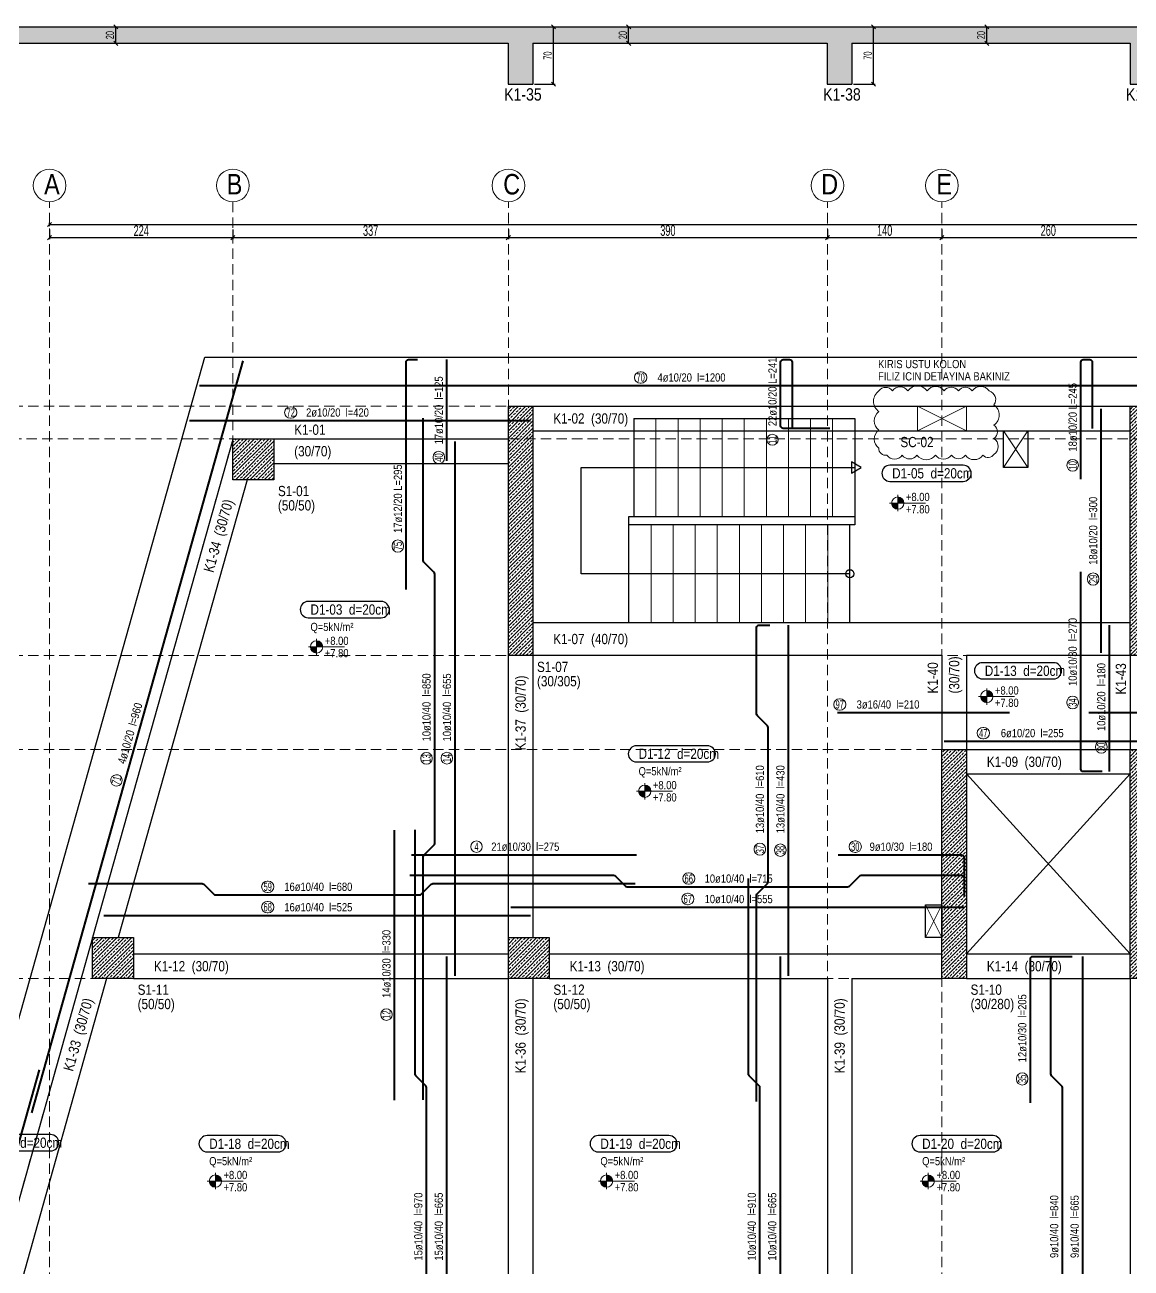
# Model space of a CAD drawing. Header units: millimetres. Extents: x 2876 to 7623, y 756 to 3416.
# Drawn here: x 3666 to 5018, y 1863 to 3384 of the extents above; entities that cross this region are included whole.
import ezdxf
from ezdxf.enums import TextEntityAlignment as Align

# ---------------------------------------------------------------- set-up
doc = ezdxf.new("R2010")
doc.units = ezdxf.units.MM
doc.linetypes.add('DASHED', pattern=[19.05, 12.7, -6.35])
for name, color, linetype, lineweight in [('AKS BALONU (BEYKENT)', 7, 'Continuous', 20), ('AKS CIZGISI (BEYKENT)', 252, 'DASHED', 20), ('AKS NO (BEYKENT)', 3, 'Continuous', 20), ('AKS OLCU (BEYKENT)', 200, 'Continuous', 20), ('BOSLUK (BEYKENT)', 30, 'Continuous', 30), ('CIZGI (BEYKENT)', 1, 'Continuous', 20), ('DONATI (BEYKENT)', 4, 'Continuous', 40), ('DONATI YAZISI (BEYKENT)', 3, 'Continuous', 20), ('DOSEME ISMI (BEYKENT)', 9, 'Continuous', 20), ('DOSEME PAFTA (BEYKENT)', 3, 'Continuous', 20), ('DOSEME SINIRI (BEYKENT)', 2, 'Continuous', 30), ('KIRIS (BEYKENT)', 2, 'Continuous', 30), ('KIRIS ISMI (BEYKENT)', 40, 'Continuous', 20), ('KOLON (BEYKENT)', 3, 'Continuous', 30), ('KOLON ISMI (BEYKENT)', 91, 'Continuous', 20), ('KOT CIZGI (BEYKENT)', 120, 'Continuous', 20), ('KOT YAZI (BEYKENT)', 7, 'Continuous', 20), ('MERDIVEN (BEYKENT)', 5, 'Continuous', 20), ('MERDIVEN YAZI (BEYKENT)', 51, 'Continuous', 20), ('OLCU (BEYKENT)', 14, 'Continuous', 20), ('POZ BALON (BEYKENT)', 14, 'Continuous', 20), ('POZ NO (BEYKENT)', 2, 'Continuous', 20), ('TARAMA (BEYKENT)', 252, 'Continuous', 20), ('YAZI (BEYKENT)', 140, 'Continuous', 20)]:
    doc.layers.add(name, color=color, linetype=linetype, lineweight=lineweight)
doc.styles.add('DONATI YAZISI (BEYKENT)', font='')
doc.styles.add('DSMOLC-50', font='Bahnschrift Light Condensed', dxfattribs={"width": 0.75, "height": 13})
doc.styles.add('KOT (BEYKENT)', font='')
doc.styles.add('OLC-50', font='Bahnschrift Light Condensed', dxfattribs={"width": 0.75, "height": 10})
doc.styles.add('YAZI (BEYKENT)', font='')
doc.styles.get('DONATI YAZISI (BEYKENT)').set_extended_font_data('Bahnschrift Light Condensed')
doc.styles.get('KOT (BEYKENT)').set_extended_font_data('Bahnschrift Light Condensed')
doc.styles.get('YAZI (BEYKENT)').set_extended_font_data('Bahnschrift Light Condensed')
doc.dimstyles.new('DSMOLC-50', dxfattribs={"dimtxt": 13, "dimasz": 5, "dimexe": 2, "dimexo": 2, "dimgap": 2, "dimtad": 1, "dimdec": 0, "dimzin": 12, "dimdsep": 46, "dimtxsty": 'DSMOLC-50', "dimblk": 'OBLIQUE', "dimcen": 0, "dimclrt": 7, "dimadec": 0, "dimazin": 0, "dimtfac": 1, "dimtdec": 0, "dimtix": 1, "dimtmove": 2, "dimatfit": 3, "dimfxl": 1, "dimtzin": 0, "dimarcsym": 0})
pattern_1 = [(45, (1714.5124, -839.93), (-4.419417, 4.419417), []), (45, (1718.932, -839.93), (-4.419417, 4.419417), [3.125, -1.5625])]

# ---------------------------------------------------------------- blocks, each defined once
blk = doc.blocks.new('_Oblique')
at = {"color": 0, "linetype": 'ByBlock', "lineweight": -2}
blk.add_line((-0.5, -0.5), (0.5, 0.5), dxfattribs=at)
blk = doc.blocks.new('*D67')
at = {"layer": 'AKS OLCU (BEYKENT)', "color": 0, "lineweight": -2, "transparency": 16777216}
for p, q in [((3696.3, 3133.4), (3696.3, 3121.4)), ((3920.3, 3133.4), (3920.3, 3121.4)), ((3696.3, 3123.4), (3920.3, 3123.4))]:
    blk.add_line(p, q, dxfattribs=at)
at = {"layer": 'DEFPOINTS', "color": 0, "transparency": 16777216}
for p in [(3696.3, 3135.4), (3920.3, 3135.4), (3920.3, 3123.4)]:
    blk.add_point(p, dxfattribs=at)
at = {"layer": 'AKS OLCU (BEYKENT)', "color": 0, "lineweight": -2, "transparency": 16777216, "xscale": 5, "yscale": 5, "zscale": 5, "rotation": 180}
blk.add_blockref('_Oblique', (3696.3, 3123.4), dxfattribs=at)
at = {"layer": 'AKS OLCU (BEYKENT)', "color": 0, "lineweight": -2, "transparency": 16777216, "xscale": 5, "yscale": 5, "zscale": 5}
blk.add_blockref('_Oblique', (3920.3, 3123.4), dxfattribs=at)
at = {"layer": 'AKS OLCU (BEYKENT)', "color": 7, "transparency": 16777216, "insert": (3808.3, 3131.9), "char_height": 13, "attachment_point": 5, "style": 'DSMOLC-50'}
blk.add_mtext('224', dxfattribs=at)
blk = doc.blocks.new('*D68')
at = {"layer": 'AKS OLCU (BEYKENT)', "color": 0, "lineweight": -2, "transparency": 16777216}
for p, q in [((3920.3, 3133.4), (3920.3, 3121.4)), ((4257.1, 3133.4), (4257.1, 3121.4)), ((3920.3, 3123.4), (4257.1, 3123.4))]:
    blk.add_line(p, q, dxfattribs=at)
at = {"layer": 'DEFPOINTS', "color": 0, "transparency": 16777216}
for p in [(3920.3, 3135.4), (4257.1, 3135.4), (4257.1, 3123.4)]:
    blk.add_point(p, dxfattribs=at)
at = {"layer": 'AKS OLCU (BEYKENT)', "color": 0, "lineweight": -2, "transparency": 16777216, "xscale": 5, "yscale": 5, "zscale": 5, "rotation": 180}
blk.add_blockref('_Oblique', (3920.3, 3123.4), dxfattribs=at)
at = {"layer": 'AKS OLCU (BEYKENT)', "color": 0, "lineweight": -2, "transparency": 16777216, "xscale": 5, "yscale": 5, "zscale": 5}
blk.add_blockref('_Oblique', (4257.1, 3123.4), dxfattribs=at)
at = {"layer": 'AKS OLCU (BEYKENT)', "color": 7, "transparency": 16777216, "insert": (4088.7, 3132), "char_height": 13, "attachment_point": 5, "style": 'DSMOLC-50'}
blk.add_mtext('337', dxfattribs=at)
blk = doc.blocks.new('*D69')
at = {"layer": 'AKS OLCU (BEYKENT)', "color": 0, "lineweight": -2, "transparency": 16777216}
for p, q in [((4257.1, 3133.4), (4257.1, 3121.4)), ((4647.1, 3133.4), (4647.1, 3121.4)), ((4257.1, 3123.4), (4647.1, 3123.4))]:
    blk.add_line(p, q, dxfattribs=at)
at = {"layer": 'DEFPOINTS', "color": 0, "transparency": 16777216}
for p in [(4257.1, 3135.4), (4647.1, 3135.4), (4647.1, 3123.4)]:
    blk.add_point(p, dxfattribs=at)
at = {"layer": 'AKS OLCU (BEYKENT)', "color": 0, "lineweight": -2, "transparency": 16777216, "xscale": 5, "yscale": 5, "zscale": 5, "rotation": 180}
blk.add_blockref('_Oblique', (4257.1, 3123.4), dxfattribs=at)
at = {"layer": 'AKS OLCU (BEYKENT)', "color": 0, "lineweight": -2, "transparency": 16777216, "xscale": 5, "yscale": 5, "zscale": 5}
blk.add_blockref('_Oblique', (4647.1, 3123.4), dxfattribs=at)
at = {"layer": 'AKS OLCU (BEYKENT)', "color": 7, "transparency": 16777216, "insert": (4452.1, 3132), "char_height": 13, "attachment_point": 5, "style": 'DSMOLC-50'}
blk.add_mtext('390', dxfattribs=at)
blk = doc.blocks.new('*D70')
at = {"layer": 'AKS OLCU (BEYKENT)', "color": 0, "lineweight": -2, "transparency": 16777216}
for p, q in [((4647.1, 3133.4), (4647.1, 3121.4)), ((4787.1, 3133.4), (4787.1, 3121.4)), ((4647.1, 3123.4), (4787.1, 3123.4))]:
    blk.add_line(p, q, dxfattribs=at)
at = {"layer": 'DEFPOINTS', "color": 0, "transparency": 16777216}
for p in [(4647.1, 3135.4), (4787.1, 3135.4), (4787.1, 3123.4)]:
    blk.add_point(p, dxfattribs=at)
at = {"layer": 'AKS OLCU (BEYKENT)', "color": 0, "lineweight": -2, "transparency": 16777216, "xscale": 5, "yscale": 5, "zscale": 5, "rotation": 180}
blk.add_blockref('_Oblique', (4647.1, 3123.4), dxfattribs=at)
at = {"layer": 'AKS OLCU (BEYKENT)', "color": 0, "lineweight": -2, "transparency": 16777216, "xscale": 5, "yscale": 5, "zscale": 5}
blk.add_blockref('_Oblique', (4787.1, 3123.4), dxfattribs=at)
at = {"layer": 'AKS OLCU (BEYKENT)', "color": 7, "transparency": 16777216, "insert": (4717.1, 3132), "char_height": 13, "attachment_point": 5, "style": 'DSMOLC-50'}
blk.add_mtext('140', dxfattribs=at)
blk = doc.blocks.new('*D71')
at = {"layer": 'AKS OLCU (BEYKENT)', "color": 0, "lineweight": -2, "transparency": 16777216}
for p, q in [((4787.1, 3133.4), (4787.1, 3121.4)), ((5047.1, 3133.4), (5047.1, 3121.4)), ((4787.1, 3123.4), (5047.1, 3123.4))]:
    blk.add_line(p, q, dxfattribs=at)
at = {"layer": 'DEFPOINTS', "color": 0, "transparency": 16777216}
for p in [(4787.1, 3135.4), (5047.1, 3135.4), (5047.1, 3123.4)]:
    blk.add_point(p, dxfattribs=at)
at = {"layer": 'AKS OLCU (BEYKENT)', "color": 0, "lineweight": -2, "transparency": 16777216, "xscale": 5, "yscale": 5, "zscale": 5, "rotation": 180}
blk.add_blockref('_Oblique', (4787.1, 3123.4), dxfattribs=at)
at = {"layer": 'AKS OLCU (BEYKENT)', "color": 0, "lineweight": -2, "transparency": 16777216, "xscale": 5, "yscale": 5, "zscale": 5}
blk.add_blockref('_Oblique', (5047.1, 3123.4), dxfattribs=at)
at = {"layer": 'AKS OLCU (BEYKENT)', "color": 7, "transparency": 16777216, "insert": (4917.1, 3132), "char_height": 13, "attachment_point": 5, "style": 'DSMOLC-50'}
blk.add_mtext('260', dxfattribs=at)
blk = doc.blocks.new('*D77')
at = {"layer": 'AKS OLCU (BEYKENT)', "color": 0, "lineweight": -2, "transparency": 16777216}
for p, q in [((3696.3, 3137.4), (3696.3, 3141.4)), ((3696.3, 3139.4), (7286.9, 3139.4)), ((7286.9, 3137.4), (7286.9, 3141.4))]:
    blk.add_line(p, q, dxfattribs=at)
at = {"layer": 'DEFPOINTS', "color": 0, "transparency": 16777216}
for p in [(3696.3, 3135.4), (7286.9, 3139.4), (7286.9, 3135.4)]:
    blk.add_point(p, dxfattribs=at)
at = {"layer": 'AKS OLCU (BEYKENT)', "color": 0, "lineweight": -2, "transparency": 16777216, "xscale": 5, "yscale": 5, "zscale": 5, "rotation": 180}
blk.add_blockref('_Oblique', (3696.3, 3139.4), dxfattribs=at)
at = {"layer": 'AKS OLCU (BEYKENT)', "color": 0, "lineweight": -2, "transparency": 16777216, "xscale": 5, "yscale": 5, "zscale": 5}
blk.add_blockref('_Oblique', (7286.9, 3139.4), dxfattribs=at)
at = {"layer": 'AKS OLCU (BEYKENT)', "color": 7, "transparency": 16777216, "insert": (5491.6, 3148), "char_height": 13, "attachment_point": 5, "style": 'DSMOLC-50'}
blk.add_mtext('3591', dxfattribs=at)
blk = doc.blocks.new('*D107')
at = {"layer": 'DEFPOINTS', "color": 0, "transparency": 16777216}
for p in [(3756.8, 3381), (3777.2, 3381), (3756.8, 3361)]:
    blk.add_point(p, dxfattribs=at)
at = {"layer": 'OLCU (BEYKENT)', "color": 0, "lineweight": -2, "transparency": 16777216}
for p, q in [((3758.8, 3381), (3779.2, 3381)), ((3777.2, 3361), (3777.2, 3381)), ((3758.8, 3361), (3779.2, 3361))]:
    blk.add_line(p, q, dxfattribs=at)
at = {"layer": 'OLCU (BEYKENT)', "color": 0, "lineweight": -2, "transparency": 16777216, "xscale": 5, "yscale": 5, "zscale": 5}
for p, rotation in [((3777.2, 3381), 90), ((3777.2, 3361), 270)]:
    blk.add_blockref('_Oblique', p, dxfattribs=dict(at, rotation=rotation))
at = {"layer": 'OLCU (BEYKENT)', "color": 7, "transparency": 16777216, "insert": (3770.1, 3371), "char_height": 10, "attachment_point": 5, "rotation": 90, "style": 'OLC-50'}
blk.add_mtext('20', dxfattribs=at)
blk = doc.blocks.new('*D108')
at = {"layer": 'DEFPOINTS', "color": 0, "transparency": 16777216}
for p in [(4287.1, 3381), (4312.2, 3381), (4287.1, 3311)]:
    blk.add_point(p, dxfattribs=at)
at = {"layer": 'OLCU (BEYKENT)', "color": 0, "lineweight": -2, "transparency": 16777216}
for p, q in [((4289.1, 3381), (4314.2, 3381)), ((4312.2, 3311), (4312.2, 3381)), ((4289.1, 3311), (4314.2, 3311))]:
    blk.add_line(p, q, dxfattribs=at)
at = {"layer": 'OLCU (BEYKENT)', "color": 0, "lineweight": -2, "transparency": 16777216, "xscale": 5, "yscale": 5, "zscale": 5}
for p, rotation in [((4312.2, 3381), 90), ((4312.2, 3311), 270)]:
    blk.add_blockref('_Oblique', p, dxfattribs=dict(at, rotation=rotation))
at = {"layer": 'OLCU (BEYKENT)', "color": 7, "transparency": 16777216, "insert": (4305.1, 3346), "char_height": 10, "attachment_point": 5, "rotation": 90, "style": 'OLC-50'}
blk.add_mtext('70', dxfattribs=at)
blk = doc.blocks.new('*D109')
at = {"layer": 'DEFPOINTS', "color": 0, "transparency": 16777216}
for p in [(4382.8, 3381), (4404.1, 3381), (4382.8, 3361)]:
    blk.add_point(p, dxfattribs=at)
at = {"layer": 'OLCU (BEYKENT)', "color": 0, "lineweight": -2, "transparency": 16777216}
for p, q in [((4384.8, 3381), (4406.1, 3381)), ((4404.1, 3361), (4404.1, 3381)), ((4384.8, 3361), (4406.1, 3361))]:
    blk.add_line(p, q, dxfattribs=at)
at = {"layer": 'OLCU (BEYKENT)', "color": 0, "lineweight": -2, "transparency": 16777216, "xscale": 5, "yscale": 5, "zscale": 5}
for p, rotation in [((4404.1, 3381), 90), ((4404.1, 3361), 270)]:
    blk.add_blockref('_Oblique', p, dxfattribs=dict(at, rotation=rotation))
at = {"layer": 'OLCU (BEYKENT)', "color": 7, "transparency": 16777216, "insert": (4397, 3371), "char_height": 10, "attachment_point": 5, "rotation": 90, "style": 'OLC-50'}
blk.add_mtext('20', dxfattribs=at)
blk = doc.blocks.new('*D110')
at = {"layer": 'DEFPOINTS', "color": 0, "transparency": 16777216}
for p in [(4677.1, 3381), (4703.5, 3381), (4677.1, 3311)]:
    blk.add_point(p, dxfattribs=at)
at = {"layer": 'OLCU (BEYKENT)', "color": 0, "lineweight": -2, "transparency": 16777216}
for p, q in [((4679.1, 3381), (4705.5, 3381)), ((4703.5, 3311), (4703.5, 3381)), ((4679.1, 3311), (4705.5, 3311))]:
    blk.add_line(p, q, dxfattribs=at)
at = {"layer": 'OLCU (BEYKENT)', "color": 0, "lineweight": -2, "transparency": 16777216, "xscale": 5, "yscale": 5, "zscale": 5}
for p, rotation in [((4703.5, 3381), 90), ((4703.5, 3311), 270)]:
    blk.add_blockref('_Oblique', p, dxfattribs=dict(at, rotation=rotation))
at = {"layer": 'OLCU (BEYKENT)', "color": 7, "transparency": 16777216, "insert": (4696.4, 3346), "char_height": 10, "attachment_point": 5, "rotation": 90, "style": 'OLC-50'}
blk.add_mtext('70', dxfattribs=at)
blk = doc.blocks.new('*D111')
at = {"layer": 'DEFPOINTS', "color": 0, "transparency": 16777216}
for p in [(4824.3, 3381), (4842.1, 3381), (4824.3, 3361)]:
    blk.add_point(p, dxfattribs=at)
at = {"layer": 'OLCU (BEYKENT)', "color": 0, "lineweight": -2, "transparency": 16777216}
for p, q in [((4826.3, 3381), (4844.1, 3381)), ((4842.1, 3361), (4842.1, 3381)), ((4826.3, 3361), (4844.1, 3361))]:
    blk.add_line(p, q, dxfattribs=at)
at = {"layer": 'OLCU (BEYKENT)', "color": 0, "lineweight": -2, "transparency": 16777216, "xscale": 5, "yscale": 5, "zscale": 5}
for p, rotation in [((4842.1, 3381), 90), ((4842.1, 3361), 270)]:
    blk.add_blockref('_Oblique', p, dxfattribs=dict(at, rotation=rotation))
at = {"layer": 'OLCU (BEYKENT)', "color": 7, "transparency": 16777216, "insert": (4835, 3371), "char_height": 10, "attachment_point": 5, "rotation": 90, "style": 'OLC-50'}
blk.add_mtext('20', dxfattribs=at)

msp = doc.modelspace()

# ---------------------------------------------------------------- hatches: boundary and pattern name
at = {"layer": 'KOT CIZGI (BEYKENT)'}
h = msp.add_hatch(color=256, dxfattribs=at)
h.dxf.hatch_style = 1
h.paths.add_polyline_path([(4733.1, 2798.8), (4725.6, 2798.8, 0.414214), (4733.1, 2791.3)])
h = msp.add_hatch(color=256, dxfattribs=at)
h.dxf.hatch_style = 1
h.paths.add_polyline_path([(4733.1, 2806.3), (4733.1, 2798.8), (4740.6, 2798.8, 0.414214)])
h = msp.add_hatch(color=256, dxfattribs=at)
h.dxf.hatch_style = 1
h.paths.add_polyline_path([(4022.7, 2630.4), (4022.7, 2622.9), (4030.2, 2622.9, 0.414214)])
h = msp.add_hatch(color=256, dxfattribs=at)
h.dxf.hatch_style = 1
h.paths.add_polyline_path([(4022.7, 2622.9), (4015.2, 2622.9, 0.414214), (4022.7, 2615.4)])
h = msp.add_hatch(color=256, dxfattribs=at)
h.dxf.hatch_style = 1
h.paths.add_polyline_path([(4841.9, 2569.7), (4841.9, 2562.2), (4849.4, 2562.2, 0.414214)])
h = msp.add_hatch(color=256, dxfattribs=at)
h.dxf.hatch_style = 1
h.paths.add_polyline_path([(4841.9, 2562.2), (4834.4, 2562.2, 0.414214), (4841.9, 2554.7)])
h = msp.add_hatch(color=256, dxfattribs=at)
h.dxf.hatch_style = 1
h.paths.add_polyline_path([(4423.8, 2454), (4423.8, 2446.5), (4431.3, 2446.5, 0.414214)])
h = msp.add_hatch(color=256, dxfattribs=at)
h.dxf.hatch_style = 1
h.paths.add_polyline_path([(4423.8, 2446.5), (4416.3, 2446.5, 0.414214), (4423.8, 2439)])
h = msp.add_hatch(color=256, dxfattribs=at)
h.dxf.hatch_style = 1
h.paths.add_polyline_path([(3898.9, 1977.3), (3898.9, 1969.8), (3906.4, 1969.8, 0.414214)])
h = msp.add_hatch(color=256, dxfattribs=at)
h.dxf.hatch_style = 1
h.paths.add_polyline_path([(4377.1, 1977.3), (4377.1, 1969.8), (4384.6, 1969.8, 0.414214)])
h = msp.add_hatch(color=256, dxfattribs=at)
h.dxf.hatch_style = 1
h.paths.add_polyline_path([(4770.4, 1977.3), (4770.4, 1969.8), (4777.9, 1969.8, 0.414214)])
h = msp.add_hatch(color=256, dxfattribs=at)
h.dxf.hatch_style = 1
h.paths.add_polyline_path([(3898.9, 1969.8), (3891.4, 1969.8, 0.414214), (3898.9, 1962.3)])
h = msp.add_hatch(color=256, dxfattribs=at)
h.dxf.hatch_style = 1
h.paths.add_polyline_path([(4377.1, 1969.8), (4369.6, 1969.8, 0.414214), (4377.1, 1962.3)])
h = msp.add_hatch(color=256, dxfattribs=at)
h.dxf.hatch_style = 1
h.paths.add_polyline_path([(4770.4, 1969.8), (4762.9, 1969.8, 0.414214), (4770.4, 1962.3)])
at = {"layer": 'TARAMA (BEYKENT)', "lineweight": -3}
h = msp.add_hatch(dxfattribs=at)
h.set_pattern_fill('ANSI33', color=256)
h.set_pattern_definition([(45, (1714.5124, -1065.876), (-4.490128, 4.490128), []), (45, (1719.0026, -1065.876), (-4.490128, 4.490128), [3.175, -1.5875])])
h.paths.add_polyline_path([(7034.1, 3361), (7093.4, 3361), (7093.4, 3381), (3452.4, 3381), (3452.4, 3361), (3514.6, 3361), (3514.6, 3311), (3545.8, 3311), (3545.8, 3361), (4257, 3361), (4257, 3311), (4287.1, 3311), (4287.1, 3361), (4647, 3361), (4647, 3311), (4677.1, 3311), (4677.1, 3361), (5017.1, 3361), (5017.1, 3311), (5047.1, 3311), (5047.1, 3361), (5602, 3361), (5602, 3311), (5632.1, 3311), (5632.1, 3361), (5942.1, 3361), (5942.1, 3311), (5972.1, 3311), (5972.1, 3361), (6502, 3361), (6502, 3311), (6532.1, 3311), (6532.1, 3361), (7003.6, 3361), (7003.6, 3311), (7034.1, 3311)])
at = {"layer": 'TARAMA (BEYKENT)'}
h = msp.add_hatch(dxfattribs=at)
h.set_pattern_fill('ANSI33', color=256, style=0, pattern_type=0)
h.set_pattern_definition(pattern_1)
h.paths.add_polyline_path([(4257.1, 2917.3), (4287.1, 2917.3), (4287.1, 2612.3), (4257.1, 2612.3)], flags=0)
h = msp.add_hatch(dxfattribs=at)
h.set_pattern_fill('ANSI33', color=256, style=0, pattern_type=0)
h.set_pattern_definition(pattern_1)
h.paths.add_polyline_path([(5017.1, 2917.3), (5047.1, 2917.3), (5047.1, 2612.3), (5017.1, 2612.3)], flags=0)
h = msp.add_hatch(dxfattribs=at)
h.set_pattern_fill('ANSI33', color=256, style=0, pattern_type=0)
h.set_pattern_definition(pattern_1)
h.paths.add_polyline_path([(3920.4, 2877.3), (3970.4, 2877.3), (3970.4, 2827.3), (3920.4, 2827.3)], flags=0)
h = msp.add_hatch(dxfattribs=at)
h.set_pattern_fill('ANSI33', color=256, style=0, pattern_type=0)
h.set_pattern_definition(pattern_1)
h.paths.add_polyline_path([(4787.1, 2497.6), (4817.1, 2497.6), (4817.1, 2217.6), (4787.1, 2217.6)], flags=0)
h = msp.add_hatch(dxfattribs=at)
h.set_pattern_fill('ANSI33', color=256, style=0, pattern_type=0)
h.set_pattern_definition(pattern_1)
h.paths.add_polyline_path([(5017.1, 2497.6), (5047.1, 2497.6), (5047.1, 2217.6), (5017.1, 2217.6)], flags=0)
h = msp.add_hatch(dxfattribs=at)
h.set_pattern_fill('ANSI33', color=256, style=0, pattern_type=0)
h.set_pattern_definition(pattern_1)
h.paths.add_polyline_path([(3748.9, 2267.6), (3798.9, 2267.6), (3798.9, 2217.6), (3748.9, 2217.6)], flags=0)
h = msp.add_hatch(dxfattribs=at)
h.set_pattern_fill('ANSI33', color=256, style=0, pattern_type=0)
h.set_pattern_definition(pattern_1)
h.paths.add_polyline_path([(4257.1, 2267.6), (4307.1, 2267.6), (4307.1, 2217.6), (4257.1, 2217.6)], flags=0)

# ---------------------------------------------------------------- linework, layer by layer
at = {"layer": 'AKS BALONU (BEYKENT)'}
for centre in [(3696.3, 3187.2), (3920.3, 3187.2), (4257.1, 3187.2), (4647.1, 3187.2), (4787.1, 3187.2)]:
    msp.add_circle(centre, 20, dxfattribs=at)
at = {"layer": 'AKS CIZGISI (BEYKENT)'}
for p, q in [((3696.3, 797.7), (3696.3, 3167.2)), ((4257.1, 797.7), (4257.1, 3167.2)), ((4647.1, 797.7), (4647.1, 3167.2)), ((4787.1, 797.7), (4787.1, 3167.2)), ((3136.6, 2917.2), (7543.1, 2917.2)), ((3096.6, 2877.3), (7583.1, 2877.3)), ((3136.6, 2612.5), (7543.1, 2612.7)), ((3136.6, 2497.4), (7543.1, 2497.6)), ((3136.6, 2217.4), (7543.1, 2217.6))]:
    msp.add_line(p, q, dxfattribs=at)
msp.add_lwpolyline([(3920.3, 3167.2), (3920.3, 2876.9), (3472.6, 1285.4), (3472.6, 797.7)], dxfattribs=at)
at = {"layer": 'BOSLUK (BEYKENT)'}
for points in [[(4862.2, 2887.2), (4892.2, 2887.2), (4892.2, 2842.5), (4862.2, 2842.5)], [(4767.1, 2307.7), (4787.1, 2307.7), (4787.1, 2267.7), (4767.1, 2267.7)]]:
    msp.add_lwpolyline(points, close=True, dxfattribs=at)
at = {"layer": 'CIZGI (BEYKENT)'}
for p, q in [((4757.1, 2917.2), (4817.1, 2887.2)), ((4817.1, 2917.2), (4757.1, 2887.2)), ((4862.2, 2887.2), (4892.2, 2842.5)), ((4892.2, 2887.2), (4862.2, 2842.5)), ((4817.1, 2467.6), (5017.1, 2247.6)), ((5017.1, 2467.6), (4817.1, 2247.6)), ((4767.1, 2267.7), (4787.1, 2307.7)), ((4767.1, 2307.7), (4787.1, 2267.7))]:
    msp.add_line(p, q, dxfattribs=at)
at = {"layer": 'CIZGI (BEYKENT)', "flags": 128}
msp.add_lwpolyline([(4710.1, 2936, 0.520567), (4710.1, 2910.6, 0.520567), (4710.1, 2888, 0.520567), (4710.1, 2866.1, 0.520567), (4719.8, 2857.5, 0.520567), (4738.5, 2857.5, 0.520567), (4756.6, 2857.5, 0.520567), (4779.2, 2857.5, 0.520567), (4798.7, 2857.5, 0.520567), (4815.8, 2857.5, 0.520567), (4837.2, 2857.5, 0.520567), (4850.7, 2858.4, 0.520567), (4850.7, 2877.8, 0.520567), (4850.7, 2894.2, 0.520567), (4850.7, 2918.9, 0.520567), (4844.9, 2936, 0.520567), (4824, 2936, 0.520567), (4807.2, 2936, 0.520567), (4789.7, 2936, 0.520567), (4768.9, 2936, 0.520567), (4745.4, 2936, 0.520567), (4726.5, 2936, 0.520567)], format="xyb", close=True, dxfattribs=at)
at = {"layer": 'CIZGI (BEYKENT)'}
msp.add_lwpolyline([(4757.1, 2917.2), (4817.1, 2917.2), (4817.1, 2887.2), (4757.1, 2887.2)], close=True, dxfattribs=at)
at = {"layer": 'DONATI (BEYKENT)'}
for points in [[(3674.4, 2053.3), (3933.1, 2972.9)], [(4182, 2850.3), (4182, 2974.2)], [(3879.4, 2942.4), (5079.4, 2942.4)], [(4981.9, 2615.7), (4981.9, 2914.2)], [(3867.3, 2899.6), (4284.1, 2899.6)], [(4192, 2220.6), (4192, 2874.3)], [(4599.6, 2220.6), (4599.6, 2649.7)], [(4991.9, 2470.6), (4991.9, 2649.7)], [(4659.5, 2542.6), (4869.5, 2542.6)], [(4966.5, 2542.6), (5186.5, 2542.6)], [(4790, 2507.6), (5044.1, 2507.6)], [(4118, 2068.8), (4118, 2398.8)], [(4138.7, 2368.7), (4413.7, 2368.7)], [(4260, 2304.7), (4814.1, 2304.7)], [(3762.4, 2294.7), (4284.1, 2294.7)], [(4182, 1580.6), (4182, 2244.6)], [(4589.6, 1580.6), (4589.6, 2244.6)], [(4959.3, 1580.6), (4959.3, 2244.6)], [(3359.1, 950.5), (3684, 2105.7)]]:
    msp.add_lwpolyline(points, dxfattribs=at)
for points in [[(4132, 2693.2), (4132, 2971.2, -0.414214), (4135, 2974.2), (4146, 2974.2)], [(4649.9, 2890.2), (4592.9, 2890.2, -0.414214), (4589.9, 2893.2), (4589.9, 2971.2, -0.414214), (4592.9, 2974.2), (4600.9, 2974.2, -0.414214), (4603.9, 2971.2), (4603.9, 2891.2)], [(4956.9, 2828.2), (4956.9, 2971.2, -0.414214), (4959.9, 2974.2), (4967.9, 2974.2, -0.414214), (4970.9, 2971.2), (4970.9, 2890.2)], [(4153, 2069.3), (4153, 2366.3, -0.198912), (4153.9, 2368.4), (4166.1, 2380.6, 0.198912), (4167, 2382.7), (4167, 2712.1, 0.198912), (4166.1, 2714.2), (4153.9, 2726.5, -0.198912), (4153, 2728.6), (4153, 2902.7)], [(4982.9, 2470.6), (4959.9, 2470.6, -0.414214), (4956.9, 2473.6), (4956.9, 2714.6)], [(4560.6, 2067.3), (4560.6, 2319.3, -0.198912), (4561.5, 2321.5), (4573.7, 2333.7, 0.198912), (4574.6, 2335.8), (4574.6, 2524.4, 0.198912), (4573.7, 2526.5), (4561.5, 2538.8, -0.198912), (4560.6, 2540.9), (4560.6, 2646.7, -0.414214), (4563.6, 2649.7), (4576.6, 2649.7)], [(4143, 1440.8), (4143, 1744.3, -0.198912), (4143.9, 1746.4), (4156.1, 1758.7, 0.198912), (4157, 1760.8), (4157, 2084.3, 0.198912), (4156.1, 2086.4), (4143.9, 2098.7, -0.198912), (4143, 2100.8), (4143, 2399.2)], [(4660.1, 2368.7), (4811.1, 2368.7, -0.414214), (4814.1, 2365.7), (4814.1, 2342.7)], [(4136.7, 2343.7), (4385.8, 2343.7, -0.198912), (4388, 2342.8), (4400.2, 2330.5, 0.198912), (4402.3, 2329.7), (4671.8, 2329.7, 0.198912), (4674, 2330.5), (4686.2, 2342.8, -0.198912), (4688.3, 2343.7), (4811.1, 2343.7, -0.414214), (4814.1, 2340.7), (4814.1, 2317.7)], [(3743.9, 2333.7), (3882.6, 2333.7, -0.198912), (3884.7, 2332.8), (3896.9, 2320.5, 0.198912), (3899.1, 2319.7), (4148.5, 2319.7, 0.198912), (4150.6, 2320.5), (4162.8, 2332.8, -0.198912), (4164.9, 2333.7), (4412.2, 2333.7)], [(4550.6, 1441.5), (4550.6, 1744.3, -0.198912), (4551.5, 1746.4), (4563.7, 1758.7, 0.198912), (4564.6, 1760.8), (4564.6, 2084.3, 0.198912), (4563.7, 2086.4), (4551.5, 2098.7, -0.198912), (4550.6, 2100.8), (4550.6, 2339.9)], [(4895.3, 2065.6), (4895.3, 2241.6, -0.414214), (4898.3, 2244.6), (4921.3, 2244.6)], [(4920.3, 1442.2), (4920.3, 1744.3, -0.198912), (4921.2, 1746.4), (4933.4, 1758.7, 0.198912), (4934.3, 1760.8), (4934.3, 2084.3, 0.198912), (4933.4, 2086.4), (4921.2, 2098.7, -0.198912), (4920.3, 2100.8), (4920.3, 2241.6, -0.414214), (4923.3, 2244.6), (4946.3, 2244.6)]]:
    msp.add_lwpolyline(points, format="xyb", dxfattribs=at)
at = {"layer": 'DOSEME PAFTA (BEYKENT)', "lineweight": -3}
for points in [[(4723.5, 2825.4), (4813, 2825.4, 1), (4813, 2845.1), (4723.5, 2845.1, 1)], [(4012.5, 2658.7), (4101.7, 2658.7, 1), (4101.7, 2678.5), (4012.5, 2678.5, 1)], [(4836.8, 2583.9), (4923.5, 2583.9, 1), (4923.5, 2603.7), (4836.8, 2603.7, 1)], [(4413.6, 2482.3), (4500.3, 2482.3, 1), (4500.3, 2502.1), (4413.6, 2502.1, 1)], [(3610.6, 2006.8), (3697.6, 2006.8, 1), (3697.6, 2026.6), (3610.6, 2026.6, 1)], [(3888.8, 2005.6), (3975.7, 2005.6, 1), (3975.7, 2025.4), (3888.8, 2025.4, 1)], [(4366.9, 2005.6), (4453.4, 2005.6, 1), (4453.4, 2025.4), (4366.9, 2025.4, 1)], [(4760.3, 2005.6), (4849.6, 2005.6, 1), (4849.6, 2025.4), (4760.3, 2025.4, 1)]]:
    msp.add_lwpolyline(points, format="xyb", close=True, dxfattribs=at)
at = {"layer": 'DOSEME SINIRI (BEYKENT)'}
for p, q in [((3452.4, 3381), (7093.4, 3381)), ((3545.8, 3361), (4257, 3361)), ((4257, 3361), (4257, 3311)), ((4287.1, 3361), (4287.1, 3311)), ((4287.1, 3361), (4647, 3361)), ((4647, 3361), (4647, 3311)), ((4677.1, 3361), (4677.1, 3311)), ((4677.1, 3361), (5017.1, 3361)), ((5017.1, 3361), (5017.1, 3311)), ((4257, 3311), (4287.1, 3311)), ((4647, 3311), (4677.1, 3311)), ((5017.1, 3311), (5047.1, 3311)), ((4410.5, 2902.4), (4410.5, 2782.4)), ((4410.5, 2902.4), (4680.5, 2902.4)), ((4680.5, 2902.4), (4680.5, 2782.4)), ((4404.5, 2652.4), (4404.5, 2772.4)), ((4674.5, 2652.4), (4674.5, 2772.4))]:
    msp.add_line(p, q, dxfattribs=at)
for points in [[(3886.1, 2977.2), (7365.5, 2977.4), (7007.2, 947.6), (3315.3, 947.6)], [(4404.5, 2782.4), (4680.5, 2782.4), (4680.5, 2772.4), (4404.5, 2772.4)]]:
    msp.add_lwpolyline(points, close=True, dxfattribs=at)
at = {"layer": 'KIRIS (BEYKENT)'}
for p, q in [((4287, 2917.2), (5017.2, 2917.2)), ((3920.3, 2876.6), (3748.9, 2267.6)), ((3970.3, 2877.3), (4257, 2877.3)), ((4287, 2887.2), (5017.2, 2887.2)), ((3970.3, 2847.3), (4257, 2847.3)), ((3937.6, 2827.4), (3780.1, 2267.6)), ((4287, 2652.7), (5017.2, 2652.7)), ((4257, 2612.3), (4257, 2267.5)), ((4287.1, 2612.7), (4787.1, 2612.7)), ((4287.1, 2612.3), (4287.1, 2267.5)), ((4787.1, 2612.7), (4787, 2497.7)), ((4817.1, 2612.7), (4817, 2497.7)), ((4817.1, 2612.7), (5017.1, 2612.7)), ((5017.2, 2612.3), (5017.1, 2497.6)), ((4817, 2497.6), (5017.1, 2497.6)), ((4817, 2467.6), (5017.2, 2467.6)), ((3748.8, 2267.1), (3568.9, 1627.7)), ((3798.8, 2247.6), (4257, 2247.6)), ((4307, 2247.6), (4787, 2247.6)), ((4817, 2247.6), (5017.2, 2247.6)), ((3766, 2217.6), (3600.1, 1627.7)), ((3798.8, 2217.6), (4257, 2217.6)), ((4257, 2217.5), (4257, 1627.5)), ((4287.1, 2217.5), (4287.1, 1627.5)), ((4307, 2217.6), (4647.1, 2217.6)), ((4647.1, 2217.6), (4647, 1627.5)), ((4677.1, 2217.6), (4787, 2217.6)), ((4677.1, 2217.6), (4677.1, 1627.5)), ((4817, 2217.6), (5017.1, 2217.6)), ((5017.2, 2217.5), (5017.1, 1627.6))]:
    msp.add_line(p, q, dxfattribs=at)
at = {"layer": 'KOLON (BEYKENT)'}
for points in [[(4257.1, 2917.3), (4287.1, 2917.3), (4287.1, 2612.3), (4257.1, 2612.3)], [(5017.1, 2917.3), (5047.1, 2917.3), (5047.1, 2612.3), (5017.1, 2612.3)], [(3920.4, 2877.3), (3970.4, 2877.3), (3970.4, 2827.3), (3920.4, 2827.3)], [(4787.1, 2497.6), (4817.1, 2497.6), (4817.1, 2217.6), (4787.1, 2217.6)], [(5017.1, 2497.6), (5047.1, 2497.6), (5047.1, 2217.6), (5017.1, 2217.6)], [(3748.9, 2267.6), (3798.9, 2267.6), (3798.9, 2217.6), (3748.9, 2217.6)], [(4257.1, 2267.6), (4307.1, 2267.6), (4307.1, 2217.6), (4257.1, 2217.6)]]:
    msp.add_lwpolyline(points, close=True, dxfattribs=at)
at = {"layer": 'KOT CIZGI (BEYKENT)'}
for p, q in [((4723.1, 2798.8), (4767.1, 2798.8)), ((4733.1, 2808.8), (4733.1, 2788.8)), ((4022.7, 2632.9), (4022.7, 2612.9)), ((4012.7, 2622.9), (4056.7, 2622.9)), ((4841.9, 2572.2), (4841.9, 2552.2)), ((4831.9, 2562.2), (4875.9, 2562.2)), ((4423.8, 2456.5), (4423.8, 2436.5)), ((4413.8, 2446.5), (4457.8, 2446.5)), ((3898.9, 1979.8), (3898.9, 1959.8)), ((4377.1, 1979.8), (4377.1, 1959.8)), ((4770.4, 1979.8), (4770.4, 1959.8)), ((3888.9, 1969.8), (3933, 1969.8)), ((4367.1, 1969.8), (4411.1, 1969.8)), ((4760.4, 1969.8), (4804.4, 1969.8))]:
    msp.add_line(p, q, dxfattribs=at)
for centre in [(4733.1, 2798.8), (4022.7, 2622.9), (4841.9, 2562.2), (4423.8, 2446.5), (3898.9, 1969.8), (4377.1, 1969.8), (4770.4, 1969.8)]:
    msp.add_circle(centre, 7.5, dxfattribs=at)
at = {"layer": 'MERDIVEN (BEYKENT)'}
for p, q in [((4437.5, 2902.4), (4437.5, 2782.4)), ((4464.5, 2902.4), (4464.5, 2782.4)), ((4491.5, 2902.4), (4491.5, 2782.4)), ((4518.5, 2902.4), (4518.5, 2782.4)), ((4545.5, 2902.4), (4545.5, 2782.4)), ((4572.5, 2902.4), (4572.5, 2782.4)), ((4599.5, 2902.4), (4599.5, 2782.4)), ((4626.5, 2902.4), (4626.5, 2782.4)), ((4653.5, 2902.4), (4653.5, 2782.4)), ((4431.5, 2652.4), (4431.5, 2772.4)), ((4458.5, 2652.4), (4458.5, 2772.4)), ((4485.5, 2652.4), (4485.5, 2772.4)), ((4512.5, 2652.4), (4512.5, 2772.4)), ((4539.5, 2652.4), (4539.5, 2772.4)), ((4566.5, 2652.4), (4566.5, 2772.4)), ((4593.5, 2652.4), (4593.5, 2772.4)), ((4620.5, 2652.4), (4620.5, 2772.4)), ((4647.5, 2652.4), (4647.5, 2772.4))]:
    msp.add_line(p, q, dxfattribs=at)
at = {"layer": 'MERDIVEN YAZI (BEYKENT)', "lineweight": -3, "flags": 128}
msp.add_lwpolyline([(4688.5, 2842.4), (4676.5, 2849.4), (4676.5, 2835.5)], close=True, dxfattribs=at)
msp.add_lwpolyline([(4674.5, 2712.4), (4345.9, 2712.4), (4345.9, 2842.4), (4680.5, 2842.4)], dxfattribs=at)
at = {"layer": 'MERDIVEN YAZI (BEYKENT)', "lineweight": -3}
msp.add_circle((4674.5, 2712.4), 5, dxfattribs=at)
at = {"layer": 'POZ BALON (BEYKENT)'}
for p, q in [((4418.3, 2959.4), (4419.3, 2959.4)), ((4418.3, 2945.4), (4419.3, 2945.4)), ((3990.6, 2916.6), (3991.5, 2916.6)), ((3990.6, 2902.6), (3991.5, 2902.6)), ((4572.9, 2876.6), (4572.9, 2876)), ((4586.9, 2876.6), (4586.9, 2876)), ((4165, 2853.9), (4165, 2855.2)), ((4179, 2853.9), (4179, 2855.2)), ((4939.9, 2844.9), (4939.9, 2845.2)), ((4953.9, 2844.9), (4953.9, 2845.2)), ((4115, 2745.8), (4115, 2746.7)), ((4129, 2745.8), (4129, 2746.7)), ((4964.9, 2705.5), (4964.9, 2706.4)), ((4978.9, 2705.5), (4978.9, 2706.4)), ((4661.8, 2559.6), (4662.6, 2559.6)), ((4939.9, 2554.3), (4939.9, 2555.7)), ((4953.9, 2554.3), (4953.9, 2555.7)), ((4661.8, 2545.6), (4662.6, 2545.6)), ((4837.2, 2524.6), (4838.2, 2524.6)), ((4837.2, 2510.6), (4838.2, 2510.6)), ((4974.9, 2500.1), (4974.9, 2501.2)), ((4988.9, 2500.1), (4988.9, 2501.2)), ((4150, 2486.6), (4150, 2486.9)), ((4164, 2486.6), (4164, 2486.9)), ((4175, 2486.7), (4175, 2487.2)), ((4189, 2486.7), (4189, 2487.2)), ((3771.3, 2461.7), (3771.3, 2461.6)), ((3784.8, 2457.9), (3784.7, 2457.8)), ((4557.6, 2375.2), (4557.6, 2376.2)), ((4571.6, 2375.2), (4571.6, 2376.2)), ((4582.6, 2373.9), (4582.6, 2375)), ((4596.6, 2373.9), (4596.6, 2375)), ((4680.6, 2385.7), (4681.7, 2385.7)), ((4680.6, 2371.7), (4681.7, 2371.7)), ((4477.2, 2346.7), (4478, 2346.7)), ((3962.4, 2336.7), (3963.4, 2336.7)), ((4477.2, 2332.7), (4478, 2332.7)), ((3962.4, 2322.7), (3963.4, 2322.7)), ((3962.4, 2311.7), (3963.4, 2311.7)), ((4476, 2321.7), (4476.8, 2321.7)), ((3962.4, 2297.7), (3963.4, 2297.7)), ((4476, 2307.7), (4476.8, 2307.7)), ((4101, 2173.3), (4101, 2173.5)), ((4115, 2173.3), (4115, 2173.5)), ((4878.3, 2094.3), (4878.3, 2095.3)), ((4892.3, 2094.3), (4892.3, 2095.3))]:
    msp.add_line(p, q, dxfattribs=at)
msp.add_circle((4218.2, 2378.7), 7, dxfattribs=at)
for centre, start, end in [((4418.3, 2952.4), 90, 270), ((4419.3, 2952.4), 270, 90), ((3990.6, 2909.6), 90, 270), ((3991.5, 2909.6), 270, 90), ((4579.9, 2876), 0, 180), ((4579.9, 2876.6), 180, 0), ((4172, 2855.2), 0, 180), ((4172, 2853.9), 180, 0), ((4946.9, 2845.2), 0, 180), ((4946.9, 2844.9), 180, 0), ((4122, 2746.7), 0, 180), ((4122, 2745.8), 180, 0), ((4971.9, 2706.4), 0, 180), ((4971.9, 2705.5), 180, 0), ((4661.8, 2552.6), 90, 270), ((4662.6, 2552.6), 270, 90), ((4946.9, 2555.7), 0, 180), ((4946.9, 2554.3), 180, 0), ((4837.2, 2517.6), 90, 270), ((4838.2, 2517.6), 270, 90), ((4157, 2486.9), 0, 180), ((4182, 2487.2), 0, 180), ((4981.9, 2501.2), 0, 180), ((4981.9, 2500.1), 180, 0), ((4157, 2486.6), 180, 0), ((4182, 2486.7), 180, 0), ((3778, 2459.7), 344, 164), ((3778, 2459.8), 164, 344), ((4564.6, 2376.2), 0, 180), ((4564.6, 2375.2), 180, 0), ((4589.6, 2375), 0, 180), ((4589.6, 2373.9), 180, 0), ((4680.6, 2378.7), 90, 270), ((4681.7, 2378.7), 270, 90), ((4477.2, 2339.7), 90, 270), ((4478, 2339.7), 270, 90), ((3962.4, 2329.7), 90, 270), ((3963.4, 2329.7), 270, 90), ((3962.4, 2304.7), 90, 270), ((3963.4, 2304.7), 270, 90), ((4476, 2314.7), 90, 270), ((4476.8, 2314.7), 270, 90), ((4108, 2173.5), 0, 180), ((4108, 2173.3), 180, 0), ((4885.3, 2095.3), 0, 180), ((4885.3, 2094.3), 180, 0)]:
    msp.add_arc(centre, 7, start, end, dxfattribs=at)

# ---------------------------------------------------------------- texts
at = {"layer": 'AKS NO (BEYKENT)', "style": 'YAZI (BEYKENT)'}
for s, p in [('A', (3689.6, 3176.2)), ('B', (3912.8, 3176.2)), ('C', (4250.8, 3176.2)), ('D', (4639.5, 3176.2)), ('E', (4780.3, 3176.2))]:
    msp.add_text(s, height=25, dxfattribs=at).set_placement(p)
at = {"layer": 'DONATI YAZISI (BEYKENT)', "style": 'DONATI YAZISI (BEYKENT)'}
for s, rotation, p in [('22ø10/20 L=241', 90, (4579.9, 2934.8)), ('17ø10/20  l=125', 90, (4172, 2912.2)), ('18ø10/20 L=245', 90, (4946.9, 2903.7)), ('17ø12/20 L=295', 90, (4122, 2804.2)), ('18ø10/20  l=300', 90, (4971.9, 2764.9)), (' 10ø10/30  l=270', 90, (4946.9, 2615.2)), (' 10ø10/20  l=180', 90, (4981.9, 2560.1)), (' 10ø10/40  l=850', 90, (4157, 2547.4)), (' 10ø10/40  l=655', 90, (4182, 2547.4)), (' 4ø10/20  l=960', 74, (3794.1, 2515.8)), (' 13ø10/40  l=610', 90, (4564.6, 2435.1)), (' 13ø10/40  l=430', 90, (4589.6, 2435.1)), (' 14ø10/30  l=330', 90, (4108, 2233.8)), (' 12ø10/30  l=205', 90, (4885.3, 2155.1)), (' 15ø10/40  l=970', 90, (4147, 1912.6)), (' 15ø10/40  l=665', 90, (4172, 1912.6)), (' 10ø10/40  l=910', 90, (4554.6, 1912.6)), (' 10ø10/40  l=665', 90, (4579.6, 1912.6)), (' 9ø10/40  l=840', 90, (4924.3, 1912.6)), (' 9ø10/40  l=665', 90, (4949.3, 1912.6))]:
    msp.add_text(s, height=10, rotation=rotation, dxfattribs=at).set_placement(p, align=Align.MIDDLE_CENTER)
for s, p in [(' 4ø10/20  l=1200', (4479.4, 2952.4)), ('2ø10/20  l=420', (4048.2, 2909.6)), (' 3ø16/40  l=210', (4719.6, 2552.6)), (' 6ø10/20  l=255', (4895.9, 2517.6)), (' 21ø10/30  l=275', (4276.2, 2378.7)), ('9ø10/30  l=180', (4737.1, 2378.7)), (' 10ø10/40  l=715', (4537, 2339.7)), (' 16ø10/40  l=680', (4023.2, 2329.7)), (' 10ø10/40  l=555', (4537, 2314.7)), (' 16ø10/40  l=525', (4023.2, 2304.7))]:
    msp.add_text(s, height=10, dxfattribs=at).set_placement(p, align=Align.MIDDLE_CENTER)
at = {"layer": 'DOSEME ISMI (BEYKENT)', "style": 'YAZI (BEYKENT)'}
for s, p in [('D1-05  d=20cm', (4726.2, 2829)), ('D1-03  d=20cm', (4015.2, 2662.4)), ('D1-13  d=20cm', (4839.5, 2587.5)), ('D1-12  d=20cm', (4416.3, 2486)), ('D1-01  d=20cm', (3613.3, 2010.5)), ('D1-18  d=20cm', (3891.4, 2009.2)), ('D1-19  d=20cm', (4369.6, 2009.2)), ('D1-20  d=20cm', (4762.9, 2009.2))]:
    msp.add_text(s, height=12.5, dxfattribs=at).set_placement(p)
at = {"layer": 'KIRIS ISMI (BEYKENT)', "style": 'YAZI (BEYKENT)'}
for s, height, p in [('K1-35', 15, (4252, 3291)), ('K1-38', 15, (4642, 3291)), ('K1-41', 15, (5012.1, 3291)), ('K1-02  (30/70)', 12.5, (4312, 2896)), ('K1-01', 12.5, (3995.3, 2882.3)), ('(30/70)', 12.5, (3995.3, 2856)), ('K1-07  (40/70)', 12.5, (4312, 2626.4)), ('K1-09  (30/70)', 12.5, (4842, 2476.3)), ('K1-12  (30/70)', 12.5, (3823.8, 2226.3)), ('K1-13  (30/70)', 12.5, (4332, 2226.3)), ('K1-14  (30/70)', 12.5, (4842, 2226.3))]:
    msp.add_text(s, height=height, dxfattribs=at).set_placement(p)
for s, rotation, p in [('K1-34  (30/70)', 74.2886, (3896.3, 2713.1)), ('K1-40', 90, (4782.1, 2566)), ('(30/70)', 90, (4808.3, 2566)), ('K1-43', 90, (5012.1, 2564.8)), ('K1-37  (30/70)', 90, (4278.3, 2496.4)), ('K1-33  (30/70)', 74.2886, (3724.8, 2103.2)), ('K1-36  (30/70)', 90, (4278.3, 2101.6)), ('K1-39  (30/70)', 90, (4668.3, 2101.7))]:
    msp.add_text(s, height=12.5, rotation=rotation, dxfattribs=at).set_placement(p)
at = {"layer": 'KOLON ISMI (BEYKENT)', "style": 'YAZI (BEYKENT)'}
for s, p in [('SC-02', (4736.3, 2867.2)), ('S1-01', (3975.4, 2807.3)), ('(50/50)', (3975.4, 2789.8)), ('S1-07', (4292.1, 2592.3)), ('(30/305)', (4292.1, 2574.8)), ('S1-11', (3803.9, 2197.6)), ('S1-12', (4312.1, 2197.6)), ('S1-10', (4822.1, 2197.6)), ('(50/50)', (3803.9, 2180.1)), ('(50/50)', (4312.1, 2180.1)), ('(30/280)', (4822.1, 2180.1))]:
    msp.add_text(s, height=12.5, dxfattribs=at).set_placement(p)
at = {"layer": 'KOT YAZI (BEYKENT)', "style": 'KOT (BEYKENT)'}
for s, p in [('+8.00', (4743.1, 2801.3)), ('+7.80', (4743.1, 2786.3)), ('+8.00', (4032.7, 2625.4)), ('+7.80', (4032.7, 2610.4)), ('+8.00', (4851.9, 2564.7)), ('+7.80', (4851.9, 2549.7)), ('+8.00', (4433.8, 2449)), ('+7.80', (4433.8, 2434)), ('+8.00', (3908.9, 1972.3)), ('+8.00', (4387.1, 1972.3)), ('+8.00', (4780.4, 1972.3)), ('+7.80', (3908.9, 1957.3)), ('+7.80', (4387.1, 1957.3)), ('+7.80', (4780.4, 1957.3))]:
    msp.add_text(s, height=10, dxfattribs=at).set_placement(p)
at = {"layer": 'POZ NO (BEYKENT)', "style": 'YAZI (BEYKENT)', "width": 0.8}
for s, p in [('70', (4418.8, 2952.4)), ('72', (3991.1, 2909.6)), ('97', (4662.2, 2552.6)), ('47', (4837.7, 2517.6)), ('4', (4218.2, 2378.7)), ('30', (4681.1, 2378.7)), ('66', (4477.6, 2339.7)), ('59', (3962.9, 2329.7)), ('67', (4476.4, 2314.7)), ('68', (3962.9, 2304.7))]:
    msp.add_text(s, height=10, dxfattribs=at).set_placement(p, align=Align.MIDDLE_CENTER)
for s, rotation, p in [('11', 90, (4579.9, 2876.3)), ('40', 90, (4172, 2854.5)), ('10', 90, (4946.9, 2845)), ('75', 90, (4122, 2746.3)), ('29', 90, (4971.9, 2706)), ('34', 90, (4946.9, 2555)), ('30', 90, (4981.9, 2500.6)), ('13', 90, (4157, 2486.7)), ('14', 90, (4182, 2487)), ('71', 74, (3778, 2459.7)), ('37', 90, (4564.6, 2375.7)), ('38', 90, (4589.6, 2374.5)), ('12', 90, (4108, 2173.4)), ('35', 90, (4885.3, 2094.8))]:
    msp.add_text(s, height=10, rotation=rotation, dxfattribs=at).set_placement(p, align=Align.MIDDLE_CENTER)
at = {"layer": 'YAZI (BEYKENT)', "style": 'YAZI (BEYKENT)'}
for s, p in [('KIRIS USTU KOLON', (4709.1, 2963.8)), ('FILIZ ICIN DETAYINA BAKINIZ', (4709.1, 2948.8)), ('Q=5kN/m²', (4015.2, 2642.4)), ('Q=5kN/m²', (4416.3, 2466)), ('Q=5kN/m²', (3891.4, 1989.2)), ('Q=5kN/m²', (4369.6, 1989.2)), ('Q=5kN/m²', (4762.9, 1989.2))]:
    msp.add_text(s, height=10, dxfattribs=at).set_placement(p)

# ---------------------------------------------------------------- dimensions: what is measured, and where the dimension line sits
at = {"layer": 'AKS OLCU (BEYKENT)'}
for base, p1, p2, picture, middle in [((7286.9, 3139.4), (3696.3, 3135.4), (7286.9, 3135.4), '*D77', (5491.6, 3148)), ((3920.3, 3123.4), (3696.3, 3135.4), (3920.3, 3135.4), '*D67', (3808.3, 3131.9)), ((4257.1, 3123.4), (3920.3, 3135.4), (4257.1, 3135.4), '*D68', (4088.7, 3132)), ((4647.1, 3123.4), (4257.1, 3135.4), (4647.1, 3135.4), '*D69', (4452.1, 3132)), ((4787.1, 3123.4), (4647.1, 3135.4), (4787.1, 3135.4), '*D70', (4717.1, 3132)), ((5047.1, 3123.4), (4787.1, 3135.4), (5047.1, 3135.4), '*D71', (4917.1, 3132))]:
    dim = msp.add_linear_dim(base=base, p1=p1, p2=p2, dimstyle='DSMOLC-50', dxfattribs=at)
    dim.commit()
    dim.dimension.update_dxf_attribs({"geometry": picture, "text_midpoint": middle})
at = {"layer": 'OLCU (BEYKENT)'}
for base, p1, p2, picture, middle in [((3777.2, 3381), (3756.8, 3361), (3756.8, 3381), '*D107', (3770.1, 3371)), ((4312.2, 3381), (4287.1, 3311), (4287.1, 3381), '*D108', (4305.1, 3346)), ((4404.1, 3381), (4382.8, 3361), (4382.8, 3381), '*D109', (4397, 3371)), ((4703.5, 3381), (4677.1, 3311), (4677.1, 3381), '*D110', (4696.4, 3346)), ((4842.1, 3381), (4824.3, 3361), (4824.3, 3381), '*D111', (4835, 3371))]:
    dim = msp.add_linear_dim(base=base, p1=p1, p2=p2, angle=90, dimstyle='DSMOLC-50', override={"dimtxsty": 'OLC-50'}, dxfattribs=at)
    dim.commit()
    dim.dimension.update_dxf_attribs({"geometry": picture, "text_midpoint": middle})

doc.saveas('drawing.dxf')
